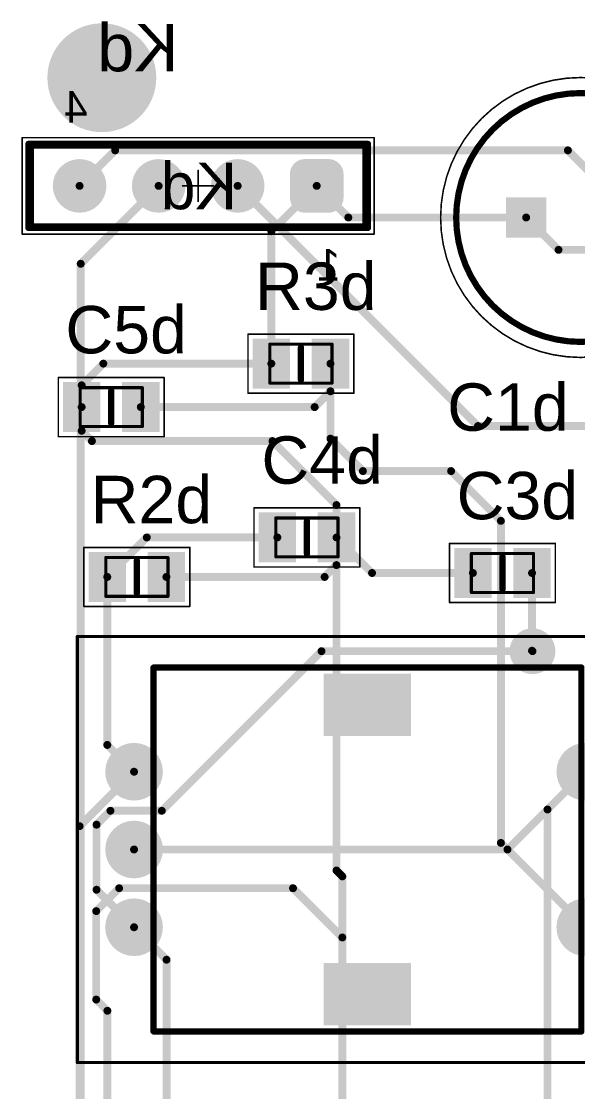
# Model space of a CAD drawing. Header units: millimetres. Extents: x 0.4 to 91.7, y 1.2 to 85.6.
# Drawn here: x 0.42 to 18.29, y 51.14 to 85.55 of the extents above; entities that cross this region are included whole.
import ezdxf

# ---------------------------------------------------------------- set-up
doc = ezdxf.new("R2010")
doc.units = ezdxf.units.MM
for name, color, linetype in [('BottomLayer', 5, 'Continuous'), ('BottomOverlay', 54, 'Continuous'), ('BottomPaste', 16, 'Continuous'), ('BottomSolder', 6, 'Continuous'), ('Mechanical12', 56, 'Continuous'), ('Mechanical13', 56, 'Continuous'), ('Mechanical14', 56, 'Continuous'), ('Mechanical15', 56, 'Continuous'), ('Mechanical16', 56, 'Continuous'), ('MultiLayer', 9, 'Continuous'), ('PadHoleLayer', 156, 'Continuous'), ('TopLayer', 1, 'Continuous'), ('TopOverlay', 2, 'Continuous'), ('TopPaste', 8, 'Continuous'), ('TopSolder', 216, 'Continuous'), ('ViaHoleLayer', 16, 'Continuous')]:
    doc.layers.add(name, color=color, linetype=linetype)
doc.styles.add('Arial', font='arial.ttf', dxfattribs={"height": 0.2})

# ---------------------------------------------------------------- blocks, each defined once
blk = doc.blocks.new('482016514001_B_6')
at = {"layer": 'BottomLayer'}
for points in [[(-1.3, 5.55), (1.3, 5.55), (1.3, 3.75), (-1.3, 3.75)], [(-1.3, -3.75), (1.3, -3.75), (1.3, -5.55), (-1.3, -5.55)]]:
    blk.add_hatch(color=5, dxfattribs=at).paths.add_polyline_path(points)
h = blk.add_hatch(color=5, dxfattribs=at)
edge = h.paths.add_edge_path()
edge.add_arc((-7, 2.5), 0.825, 0, 360)
h = blk.add_hatch(color=5, dxfattribs=at)
edge = h.paths.add_edge_path()
edge.add_arc((7.5, 2.5), 0.825, 0, 360)
h = blk.add_hatch(color=5, dxfattribs=at)
edge = h.paths.add_edge_path()
edge.add_arc((7.5, 0), 0.825, 0, 360)
h = blk.add_hatch(color=5, dxfattribs=at)
edge = h.paths.add_edge_path()
edge.add_arc((-7, -2.5), 0.825, 0, 360)
h = blk.add_hatch(color=5, dxfattribs=at)
edge = h.paths.add_edge_path()
edge.add_arc((7.5, -2.5), 0.825, 0, 360)
at = {"layer": 'BottomPaste'}
for points in [[(-1.3, 5.55), (1.3, 5.55), (1.3, 3.75), (-1.3, 3.75)], [(-1.3, -3.75), (1.3, -3.75), (1.3, -5.55), (-1.3, -5.55)]]:
    blk.add_hatch(color=16, dxfattribs=at).paths.add_polyline_path(points)
at = {"layer": 'BottomSolder'}
for points in [[(-1.402, 5.652), (1.402, 5.652), (1.402, 3.648), (-1.402, 3.648)], [(-1.402, -3.648), (1.402, -3.648), (1.402, -5.652), (-1.402, -5.652)]]:
    blk.add_hatch(color=6, dxfattribs=at).paths.add_polyline_path(points)
h = blk.add_hatch(color=6, dxfattribs=at)
edge = h.paths.add_edge_path()
edge.add_arc((-7, 2.5), 0.927, 0, 360)
h = blk.add_hatch(color=6, dxfattribs=at)
edge = h.paths.add_edge_path()
edge.add_arc((7.5, 2.5), 0.927, 0, 360)
h = blk.add_hatch(color=6, dxfattribs=at)
edge = h.paths.add_edge_path()
edge.add_arc((7.5, 0), 0.927, 0, 360)
h = blk.add_hatch(color=6, dxfattribs=at)
edge = h.paths.add_edge_path()
edge.add_arc((-7, -2.5), 0.927, 0, 360)
h = blk.add_hatch(color=6, dxfattribs=at)
edge = h.paths.add_edge_path()
edge.add_arc((7.5, -2.5), 0.927, 0, 360)
at = {"layer": 'MultiLayer'}
h = blk.add_hatch(color=9, dxfattribs=at)
edge = h.paths.add_edge_path()
edge.add_arc((-7, 2.5), 0.825, 0, 360)
h = blk.add_hatch(color=9, dxfattribs=at)
edge = h.paths.add_edge_path()
edge.add_arc((7.5, 2.5), 0.825, 0, 360)
h = blk.add_hatch(color=9, dxfattribs=at)
edge = h.paths.add_edge_path()
edge.add_arc((7.5, 0), 0.825, 0, 360)
h = blk.add_hatch(color=9, dxfattribs=at)
edge = h.paths.add_edge_path()
edge.add_arc((-7, -2.5), 0.825, 0, 360)
h = blk.add_hatch(color=9, dxfattribs=at)
edge = h.paths.add_edge_path()
edge.add_arc((7.5, -2.5), 0.825, 0, 360)
at = {"layer": 'PadHoleLayer'}
h = blk.add_hatch(color=156, dxfattribs=at)
edge = h.paths.add_edge_path()
edge.add_arc((-7, 2.5), 0.55, 0, 360)
h = blk.add_hatch(color=156, dxfattribs=at)
edge = h.paths.add_edge_path()
edge.add_arc((7.5, 2.5), 0.55, 0, 360)
h = blk.add_hatch(color=156, dxfattribs=at)
edge = h.paths.add_edge_path()
edge.add_arc((7.5, 0), 0.55, 0, 360)
h = blk.add_hatch(color=156, dxfattribs=at)
edge = h.paths.add_edge_path()
edge.add_arc((-7, -2.5), 0.55, 0, 360)
h = blk.add_hatch(color=156, dxfattribs=at)
edge = h.paths.add_edge_path()
edge.add_arc((7.5, -2.5), 0.55, 0, 360)
at = {"layer": 'TopLayer'}
h = blk.add_hatch(color=1, dxfattribs=at)
edge = h.paths.add_edge_path()
edge.add_arc((-7, 2.5), 0.825, 0, 360)
h = blk.add_hatch(color=1, dxfattribs=at)
edge = h.paths.add_edge_path()
edge.add_arc((7.5, 2.5), 0.825, 0, 360)
h = blk.add_hatch(color=1, dxfattribs=at)
edge = h.paths.add_edge_path()
edge.add_arc((7.5, 0), 0.825, 0, 360)
h = blk.add_hatch(color=1, dxfattribs=at)
edge = h.paths.add_edge_path()
edge.add_arc((-7, -2.5), 0.825, 0, 360)
h = blk.add_hatch(color=1, dxfattribs=at)
edge = h.paths.add_edge_path()
edge.add_arc((7.5, -2.5), 0.825, 0, 360)
at = {"layer": 'TopSolder'}
h = blk.add_hatch(color=216, dxfattribs=at)
edge = h.paths.add_edge_path()
edge.add_arc((-7, 2.5), 0.927, 0, 360)
h = blk.add_hatch(color=216, dxfattribs=at)
edge = h.paths.add_edge_path()
edge.add_arc((7.5, 2.5), 0.927, 0, 360)
h = blk.add_hatch(color=216, dxfattribs=at)
edge = h.paths.add_edge_path()
edge.add_arc((7.5, 0), 0.927, 0, 360)
h = blk.add_hatch(color=216, dxfattribs=at)
edge = h.paths.add_edge_path()
edge.add_arc((-7, -2.5), 0.927, 0, 360)
h = blk.add_hatch(color=216, dxfattribs=at)
edge = h.paths.add_edge_path()
edge.add_arc((7.5, -2.5), 0.927, 0, 360)
at = {"layer": 'BottomOverlay', "const_width": 0.1}
for points in [[(-6.875, 5.85), (-6.875, 4)], [(-6.875, 5.85), (-6.875, 4)], [(6.875, 5.85), (-6.875, 5.85)], [(6.875, 5.85), (-6.875, 5.85)], [(6.875, 5.85), (6.875, 3.75)], [(6.875, 5.85), (6.875, 3.75)], [(-6.875, 1), (-6.875, -1)], [(-6.875, 1), (-6.875, -1)], [(6.875, -3.75), (6.875, -5.85)], [(6.875, -3.75), (6.875, -5.85)], [(-6.875, -4), (-6.875, -5.85)], [(-6.875, -4), (-6.875, -5.85)], [(6.875, -5.85), (-6.875, -5.85)], [(6.875, -5.85), (-6.875, -5.85)]]:
    blk.add_lwpolyline(points, dxfattribs=at)
at = {"layer": 'BottomOverlay'}
for points, const_width in [([(-6.9, 5.85, 1), (-6.85, 5.85, 1)], 0.05), ([(-6.9, 5.85, 1), (-6.85, 5.85, 1)], 0.05), ([(-6.9, 5.85, 1), (-6.85, 5.85, 1)], 0.05), ([(-6.9, 5.85, 1), (-6.85, 5.85, 1)], 0.05), ([(6.85, 5.85, 1), (6.9, 5.85, 1)], 0.05), ([(6.85, 5.85, 1), (6.9, 5.85, 1)], 0.05), ([(6.85, 5.85, 1), (6.9, 5.85, 1)], 0.05), ([(6.85, 5.85, 1), (6.9, 5.85, 1)], 0.05), ([(-6.9, 4, 1), (-6.85, 4, 1)], 0.05), ([(-6.9, 4, 1), (-6.85, 4, 1)], 0.05), ([(6.85, 3.75, 1), (6.9, 3.75, 1)], 0.05), ([(6.85, 3.75, 1), (6.9, 3.75, 1)], 0.05), ([(-8.65, 2.4, 1), (-8.55, 2.4, 1)], 0.1), ([(-8.65, 2.4, 1), (-8.55, 2.4, 1)], 0.1), ([(-8.65, 2.4, 1), (-8.55, 2.4, 1)], 0.1), ([(-8.55, 2.4, 1), (-8.45, 2.4, 1)], 0.1), ([(-8.55, 2.4, 1), (-8.45, 2.4, 1)], 0.1), ([(-8.55, 2.4, 1), (-8.45, 2.4, 1)], 0.1), ([(-6.9, 1, 1), (-6.85, 1, 1)], 0.05), ([(-6.9, 1, 1), (-6.85, 1, 1)], 0.05), ([(-6.9, -1, 1), (-6.85, -1, 1)], 0.05), ([(-6.9, -1, 1), (-6.85, -1, 1)], 0.05), ([(6.85, -3.75, 1), (6.9, -3.75, 1)], 0.05), ([(6.85, -3.75, 1), (6.9, -3.75, 1)], 0.05), ([(-6.9, -4, 1), (-6.85, -4, 1)], 0.05), ([(-6.9, -4, 1), (-6.85, -4, 1)], 0.05), ([(-6.9, -5.85, 1), (-6.85, -5.85, 1)], 0.05), ([(-6.9, -5.85, 1), (-6.85, -5.85, 1)], 0.05), ([(-6.9, -5.85, 1), (-6.85, -5.85, 1)], 0.05), ([(-6.9, -5.85, 1), (-6.85, -5.85, 1)], 0.05), ([(6.85, -5.85, 1), (6.9, -5.85, 1)], 0.05), ([(6.85, -5.85, 1), (6.9, -5.85, 1)], 0.05), ([(6.85, -5.85, 1), (6.9, -5.85, 1)], 0.05), ([(6.85, -5.85, 1), (6.9, -5.85, 1)], 0.05)]:
    blk.add_lwpolyline(points, format="xyb", close=True, dxfattribs=dict(at, const_width=const_width))
at = {"layer": 'BottomOverlay', "const_width": 0.2}
for points in [[(-8.6, 2.4, -1), (-8.5, 2.4)], [(-8.6, 2.4, -1), (-8.5, 2.4)], [(-8.5, 2.4, -1), (-8.6, 2.4)]]:
    blk.add_lwpolyline(points, format="xyb", dxfattribs=at)
at = {"layer": 'Mechanical13', "const_width": 0.2}
for points in [[(-6.875, 5.85), (-6.875, -5.85)], [(6.875, 5.85), (-6.875, 5.85)], [(6.875, 5.85), (6.875, -5.85)], [(6.875, -5.85), (-6.875, -5.85)]]:
    blk.add_lwpolyline(points, dxfattribs=at)
at = {"layer": 'Mechanical13', "const_width": 0.1}
for points in [[(-6.925, 5.85, 1), (-6.825, 5.85, 1)], [(-6.925, 5.85, 1), (-6.825, 5.85, 1)], [(6.825, 5.85, 1), (6.925, 5.85, 1)], [(6.825, 5.85, 1), (6.925, 5.85, 1)], [(-6.925, -5.85, 1), (-6.825, -5.85, 1)], [(-6.925, -5.85, 1), (-6.825, -5.85, 1)], [(6.825, -5.85, 1), (6.925, -5.85, 1)], [(6.825, -5.85, 1), (6.925, -5.85, 1)]]:
    blk.add_lwpolyline(points, format="xyb", close=True, dxfattribs=at)
at = {"layer": 'Mechanical15', "const_width": 0.1}
for points in [[(-9.6, 6.85), (-9.6, -6.85)], [(9.325, 6.85), (-9.6, 6.85)], [(9.325, 6.85), (9.325, -6.85)], [(9.325, -6.85), (-9.6, -6.85)]]:
    blk.add_lwpolyline(points, dxfattribs=at)
at = {"layer": 'Mechanical15', "const_width": 0.05}
for points in [[(-9.625, 6.85, 1), (-9.575, 6.85, 1)], [(-9.625, 6.85, 1), (-9.575, 6.85, 1)], [(9.3, 6.85, 1), (9.35, 6.85, 1)], [(9.3, 6.85, 1), (9.35, 6.85, 1)], [(-9.625, -6.85, 1), (-9.575, -6.85, 1)], [(-9.625, -6.85, 1), (-9.575, -6.85, 1)], [(9.3, -6.85, 1), (9.35, -6.85, 1)], [(9.3, -6.85, 1), (9.35, -6.85, 1)]]:
    blk.add_lwpolyline(points, format="xyb", close=True, dxfattribs=at)
blk = doc.blocks.new('0805_28')
at = {"layer": 'TopLayer'}
for points in [[(-1.45, -0.7), (-1.45, 0.7), (-0.45, 0.7), (-0.45, -0.7)], [(0.45, -0.7), (0.45, 0.7), (1.45, 0.7), (1.45, -0.7)]]:
    blk.add_hatch(color=1, dxfattribs=at).paths.add_polyline_path(points)
at = {"layer": 'TopPaste'}
for points in [[(-1.45, -0.7), (-1.45, 0.7), (-0.45, 0.7), (-0.45, -0.7)], [(0.45, -0.7), (0.45, 0.7), (1.45, 0.7), (1.45, -0.7)]]:
    blk.add_hatch(color=8, dxfattribs=at).paths.add_polyline_path(points)
at = {"layer": 'TopSolder'}
for points in [[(-1.552, -0.802), (-1.552, 0.802), (-0.348, 0.802), (-0.348, -0.802)], [(0.348, -0.802), (0.348, 0.802), (1.552, 0.802), (1.552, -0.802)]]:
    blk.add_hatch(color=216, dxfattribs=at).paths.add_polyline_path(points)
at = {"layer": 'Mechanical13', "const_width": 0.1}
for points in [[(1, 0.625), (-1, 0.625)], [(-1, 0.625), (-1, -0.625)], [(1, 0.625), (1, -0.625)], [(1, -0.625), (-1, -0.625)]]:
    blk.add_lwpolyline(points, dxfattribs=at)
at = {"layer": 'Mechanical13', "const_width": 0.05}
for points in [[(-1.025, 0.625, 1), (-0.975, 0.625, 1)], [(-1.025, 0.625, 1), (-0.975, 0.625, 1)], [(0.975, 0.625, 1), (1.025, 0.625, 1)], [(0.975, 0.625, 1), (1.025, 0.625, 1)], [(-1.025, -0.625, 1), (-0.975, -0.625, 1)], [(-1.025, -0.625, 1), (-0.975, -0.625, 1)], [(0.975, -0.625, 1), (1.025, -0.625, 1)], [(0.975, -0.625, 1), (1.025, -0.625, 1)]]:
    blk.add_lwpolyline(points, format="xyb", close=True, dxfattribs=at)
at = {"layer": 'Mechanical15', "const_width": 0.05}
for points in [[(1.7, 0.95), (-1.7, 0.95)], [(-1.7, 0.95), (-1.7, -0.95)], [(1.7, 0.95), (1.7, -0.95)], [(1.7, -0.95), (-1.7, -0.95)]]:
    blk.add_lwpolyline(points, dxfattribs=at)
at = {"layer": 'Mechanical15', "const_width": 0.025}
for points in [[(-1.712, 0.95, 1), (-1.687, 0.95, 1)], [(-1.712, 0.95, 1), (-1.687, 0.95, 1)], [(1.688, 0.95, 1), (1.713, 0.95, 1)], [(1.688, 0.95, 1), (1.713, 0.95, 1)], [(-1.712, -0.95, 1), (-1.687, -0.95, 1)], [(-1.712, -0.95, 1), (-1.687, -0.95, 1)], [(1.688, -0.95, 1), (1.713, -0.95, 1)], [(1.688, -0.95, 1), (1.713, -0.95, 1)]]:
    blk.add_lwpolyline(points, format="xyb", close=True, dxfattribs=at)
at = {"layer": 'TopOverlay', "const_width": 0.2}
blk.add_lwpolyline([(0, 0.525), (0, -0.525)], dxfattribs=at)
at = {"layer": 'TopOverlay', "const_width": 0.1}
for points in [[(-0.05, 0.525, 1), (0.05, 0.525, 1)], [(-0.05, -0.525, 1), (0.05, -0.525, 1)]]:
    blk.add_lwpolyline(points, format="xyb", close=True, dxfattribs=at)
blk = doc.blocks.new('0805_30')
at = {"layer": 'TopLayer'}
for points in [[(-1.45, -0.7), (-1.45, 0.7), (-0.45, 0.7), (-0.45, -0.7)], [(0.45, -0.7), (0.45, 0.7), (1.45, 0.7), (1.45, -0.7)]]:
    blk.add_hatch(color=1, dxfattribs=at).paths.add_polyline_path(points)
at = {"layer": 'TopPaste'}
for points in [[(-1.45, -0.7), (-1.45, 0.7), (-0.45, 0.7), (-0.45, -0.7)], [(0.45, -0.7), (0.45, 0.7), (1.45, 0.7), (1.45, -0.7)]]:
    blk.add_hatch(color=8, dxfattribs=at).paths.add_polyline_path(points)
at = {"layer": 'TopSolder'}
for points in [[(-1.552, -0.802), (-1.552, 0.802), (-0.348, 0.802), (-0.348, -0.802)], [(0.348, -0.802), (0.348, 0.802), (1.552, 0.802), (1.552, -0.802)]]:
    blk.add_hatch(color=216, dxfattribs=at).paths.add_polyline_path(points)
at = {"layer": 'Mechanical13', "const_width": 0.1}
for points in [[(-1, 0.625), (1, 0.625)], [(-1, -0.625), (-1, 0.625)], [(1, -0.625), (1, 0.625)], [(-1, -0.625), (1, -0.625)]]:
    blk.add_lwpolyline(points, dxfattribs=at)
at = {"layer": 'Mechanical13', "const_width": 0.05}
for points in [[(-1.025, 0.625, 1), (-0.975, 0.625, 1)], [(-1.025, 0.625, 1), (-0.975, 0.625, 1)], [(0.975, 0.625, 1), (1.025, 0.625, 1)], [(0.975, 0.625, 1), (1.025, 0.625, 1)], [(-1.025, -0.625, 1), (-0.975, -0.625, 1)], [(-1.025, -0.625, 1), (-0.975, -0.625, 1)], [(0.975, -0.625, 1), (1.025, -0.625, 1)], [(0.975, -0.625, 1), (1.025, -0.625, 1)]]:
    blk.add_lwpolyline(points, format="xyb", close=True, dxfattribs=at)
at = {"layer": 'Mechanical15', "const_width": 0.05}
for points in [[(-1.7, 0.95), (1.7, 0.95)], [(-1.7, -0.95), (-1.7, 0.95)], [(1.7, -0.95), (1.7, 0.95)], [(-1.7, -0.95), (1.7, -0.95)]]:
    blk.add_lwpolyline(points, dxfattribs=at)
at = {"layer": 'Mechanical15', "const_width": 0.025}
for points in [[(-1.713, 0.95, 1), (-1.688, 0.95, 1)], [(-1.713, 0.95, 1), (-1.688, 0.95, 1)], [(1.688, 0.95, 1), (1.713, 0.95, 1)], [(1.688, 0.95, 1), (1.713, 0.95, 1)], [(-1.713, -0.95, 1), (-1.688, -0.95, 1)], [(-1.713, -0.95, 1), (-1.688, -0.95, 1)], [(1.688, -0.95, 1), (1.713, -0.95, 1)], [(1.688, -0.95, 1), (1.713, -0.95, 1)]]:
    blk.add_lwpolyline(points, format="xyb", close=True, dxfattribs=at)
at = {"layer": 'TopOverlay', "const_width": 0.2}
blk.add_lwpolyline([(0, -0.525), (0, 0.525)], dxfattribs=at)
at = {"layer": 'TopOverlay', "const_width": 0.1}
for points in [[(-0.05, 0.525, 1), (0.05, 0.525, 1)], [(-0.05, -0.525, 1), (0.05, -0.525, 1)]]:
    blk.add_lwpolyline(points, format="xyb", close=True, dxfattribs=at)
blk = doc.blocks.new('61300411821_B_35')
at = {"layer": 'BottomLayer'}
h = blk.add_hatch(color=5, dxfattribs=at)
edge = h.paths.add_edge_path()
edge.add_arc((-4.19, 0.38), 0.38, 90, 180)
edge.add_line((-4.57, 0.38), (-4.57, -0.38))
edge.add_arc((-4.19, -0.38), 0.38, 180, 270)
edge.add_line((-4.19, -0.76), (-3.43, -0.76))
edge.add_arc((-3.43, -0.38), 0.38, 270, 360)
edge.add_line((-3.05, -0.38), (-3.05, 0.38))
edge.add_arc((-3.43, 0.38), 0.38, 0, 90)
edge.add_line((-3.43, 0.76), (-4.19, 0.76))
h = blk.add_hatch(color=5, dxfattribs=at)
edge = h.paths.add_edge_path()
edge.add_arc((-1.27, 0), 0.76, 0, 360)
h = blk.add_hatch(color=5, dxfattribs=at)
edge = h.paths.add_edge_path()
edge.add_arc((1.27, 0), 0.76, 0, 360)
h = blk.add_hatch(color=5, dxfattribs=at)
edge = h.paths.add_edge_path()
edge.add_arc((3.81, 0), 0.76, 0, 360)
at = {"layer": 'BottomSolder'}
h = blk.add_hatch(color=6, dxfattribs=at)
edge = h.paths.add_edge_path()
edge.add_arc((-4.19, 0.38), 0.482, 90, 180)
edge.add_line((-4.672, 0.38), (-4.672, -0.38))
edge.add_arc((-4.19, -0.38), 0.482, 180, 270)
edge.add_line((-4.19, -0.862), (-3.43, -0.862))
edge.add_arc((-3.43, -0.38), 0.482, 270, 360)
edge.add_line((-2.948, -0.38), (-2.948, 0.38))
edge.add_arc((-3.43, 0.38), 0.482, 0, 90)
edge.add_line((-3.43, 0.862), (-4.19, 0.862))
h = blk.add_hatch(color=6, dxfattribs=at)
edge = h.paths.add_edge_path()
edge.add_arc((-1.27, 0), 0.862, 0, 360)
h = blk.add_hatch(color=6, dxfattribs=at)
edge = h.paths.add_edge_path()
edge.add_arc((1.27, 0), 0.862, 0, 360)
h = blk.add_hatch(color=6, dxfattribs=at)
edge = h.paths.add_edge_path()
edge.add_arc((3.81, 0), 0.862, 0, 360)
at = {"layer": 'MultiLayer'}
h = blk.add_hatch(color=9, dxfattribs=at)
edge = h.paths.add_edge_path()
edge.add_arc((-4.19, 0.38), 0.38, 90, 180)
edge.add_line((-4.57, 0.38), (-4.57, -0.38))
edge.add_arc((-4.19, -0.38), 0.38, 180, 270)
edge.add_line((-4.19, -0.76), (-3.43, -0.76))
edge.add_arc((-3.43, -0.38), 0.38, 270, 360)
edge.add_line((-3.05, -0.38), (-3.05, 0.38))
edge.add_arc((-3.43, 0.38), 0.38, 0, 90)
edge.add_line((-3.43, 0.76), (-4.19, 0.76))
h = blk.add_hatch(color=9, dxfattribs=at)
edge = h.paths.add_edge_path()
edge.add_arc((-1.27, 0), 0.76, 0, 360)
h = blk.add_hatch(color=9, dxfattribs=at)
edge = h.paths.add_edge_path()
edge.add_arc((1.27, 0), 0.76, 0, 360)
h = blk.add_hatch(color=9, dxfattribs=at)
edge = h.paths.add_edge_path()
edge.add_arc((3.81, 0), 0.76, 0, 360)
at = {"layer": 'PadHoleLayer'}
h = blk.add_hatch(color=156, dxfattribs=at)
edge = h.paths.add_edge_path()
edge.add_arc((-3.81, 0), 0.51, 0, 360)
h = blk.add_hatch(color=156, dxfattribs=at)
edge = h.paths.add_edge_path()
edge.add_arc((-1.27, 0), 0.51, 0, 360)
h = blk.add_hatch(color=156, dxfattribs=at)
edge = h.paths.add_edge_path()
edge.add_arc((1.27, 0), 0.51, 0, 360)
h = blk.add_hatch(color=156, dxfattribs=at)
edge = h.paths.add_edge_path()
edge.add_arc((3.81, 0), 0.51, 0, 360)
at = {"layer": 'TopLayer'}
h = blk.add_hatch(color=1, dxfattribs=at)
edge = h.paths.add_edge_path()
edge.add_arc((-4.19, 0.38), 0.38, 90, 180)
edge.add_line((-4.57, 0.38), (-4.57, -0.38))
edge.add_arc((-4.19, -0.38), 0.38, 180, 270)
edge.add_line((-4.19, -0.76), (-3.43, -0.76))
edge.add_arc((-3.43, -0.38), 0.38, 270, 360)
edge.add_line((-3.05, -0.38), (-3.05, 0.38))
edge.add_arc((-3.43, 0.38), 0.38, 0, 90)
edge.add_line((-3.43, 0.76), (-4.19, 0.76))
h = blk.add_hatch(color=1, dxfattribs=at)
edge = h.paths.add_edge_path()
edge.add_arc((-1.27, 0), 0.76, 0, 360)
h = blk.add_hatch(color=1, dxfattribs=at)
edge = h.paths.add_edge_path()
edge.add_arc((1.27, 0), 0.76, 0, 360)
h = blk.add_hatch(color=1, dxfattribs=at)
edge = h.paths.add_edge_path()
edge.add_arc((3.81, 0), 0.76, 0, 360)
at = {"layer": 'TopSolder'}
h = blk.add_hatch(color=216, dxfattribs=at)
edge = h.paths.add_edge_path()
edge.add_arc((-4.19, 0.38), 0.482, 90, 180)
edge.add_line((-4.672, 0.38), (-4.672, -0.38))
edge.add_arc((-4.19, -0.38), 0.482, 180, 270)
edge.add_line((-4.19, -0.862), (-3.43, -0.862))
edge.add_arc((-3.43, -0.38), 0.482, 270, 360)
edge.add_line((-2.948, -0.38), (-2.948, 0.38))
edge.add_arc((-3.43, 0.38), 0.482, 0, 90)
edge.add_line((-3.43, 0.862), (-4.19, 0.862))
h = blk.add_hatch(color=216, dxfattribs=at)
edge = h.paths.add_edge_path()
edge.add_arc((-1.27, 0), 0.862, 0, 360)
h = blk.add_hatch(color=216, dxfattribs=at)
edge = h.paths.add_edge_path()
edge.add_arc((1.27, 0), 0.862, 0, 360)
h = blk.add_hatch(color=216, dxfattribs=at)
edge = h.paths.add_edge_path()
edge.add_arc((3.81, 0), 0.862, 0, 360)
at = {"layer": 'BottomOverlay', "const_width": 0.2}
for points in [[(-5.455, 1.35), (-5.455, -1.35)], [(5.455, 1.35), (-5.455, 1.35)], [(5.455, 1.35), (5.455, -1.35)], [(5.455, -1.35), (-5.455, -1.35)]]:
    blk.add_lwpolyline(points, dxfattribs=at)
at = {"layer": 'BottomOverlay', "const_width": 0.1}
for points in [[(-5.505, 1.35, 1), (-5.405, 1.35, 1)], [(-5.505, 1.35, 1), (-5.405, 1.35, 1)], [(5.405, 1.35, 1), (5.505, 1.35, 1)], [(5.405, 1.35, 1), (5.505, 1.35, 1)], [(-5.505, -1.35, 1), (-5.405, -1.35, 1)], [(-5.505, -1.35, 1), (-5.405, -1.35, 1)], [(5.405, -1.35, 1), (5.505, -1.35, 1)], [(5.405, -1.35, 1), (5.505, -1.35, 1)]]:
    blk.add_lwpolyline(points, format="xyb", close=True, dxfattribs=at)
at = {"layer": 'Mechanical12', "const_width": 0.1}
for points in [[(-5.33, 1.25), (-5.33, -1.25)], [(5.33, 1.25), (-5.33, 1.25)], [(5.33, 1.25), (5.33, -1.25)], [(5.33, -1.25), (-5.33, -1.25)]]:
    blk.add_lwpolyline(points, dxfattribs=at)
at = {"layer": 'Mechanical12', "const_width": 0.05}
for points in [[(-5.355, 1.25, 1), (-5.305, 1.25, 1)], [(-5.355, 1.25, 1), (-5.305, 1.25, 1)], [(5.305, 1.25, 1), (5.355, 1.25, 1)], [(5.305, 1.25, 1), (5.355, 1.25, 1)], [(-5.355, -1.25, 1), (-5.305, -1.25, 1)], [(-5.355, -1.25, 1), (-5.305, -1.25, 1)], [(5.305, -1.25, 1), (5.355, -1.25, 1)], [(5.305, -1.25, 1), (5.355, -1.25, 1)]]:
    blk.add_lwpolyline(points, format="xyb", close=True, dxfattribs=at)
at = {"layer": 'Mechanical14', "const_width": 0.1}
for points in [[(-5.33, 1.25), (-5.33, -1.25)], [(5.33, 1.25), (-5.33, 1.25)], [(5.33, 1.25), (5.33, -1.25)], [(5.33, -1.25), (-5.33, -1.25)]]:
    blk.add_lwpolyline(points, dxfattribs=at)
at = {"layer": 'Mechanical14', "const_width": 0.05}
for points in [[(-5.355, 1.25, 1), (-5.305, 1.25, 1)], [(-5.355, 1.25, 1), (-5.305, 1.25, 1)], [(5.305, 1.25, 1), (5.355, 1.25, 1)], [(5.305, 1.25, 1), (5.355, 1.25, 1)], [(-5.355, -1.25, 1), (-5.305, -1.25, 1)], [(-5.355, -1.25, 1), (-5.305, -1.25, 1)], [(5.305, -1.25, 1), (5.355, -1.25, 1)], [(5.305, -1.25, 1), (5.355, -1.25, 1)]]:
    blk.add_lwpolyline(points, format="xyb", close=True, dxfattribs=at)
at = {"layer": 'Mechanical16', "const_width": 0.05}
for points in [[(-5.655, 1.55), (-5.655, -1.55)], [(5.655, 1.55), (-5.655, 1.55)], [(5.655, 1.55), (5.655, -1.55)], [(0, 0.5), (0, -0.5)], [(0.5, 0), (-0.5, 0)], [(5.655, -1.55), (-5.655, -1.55)]]:
    blk.add_lwpolyline(points, dxfattribs=at)
at = {"layer": 'Mechanical16', "const_width": 0.025}
for points in [[(-5.667, 1.55, 1), (-5.643, 1.55, 1)], [(-5.667, 1.55, 1), (-5.643, 1.55, 1)], [(5.643, 1.55, 1), (5.668, 1.55, 1)], [(5.643, 1.55, 1), (5.668, 1.55, 1)], [(-0.012, 0.5, 1), (0.013, 0.5, 1)], [(-0.512, 0, 1), (-0.487, 0, 1)], [(0.488, 0, 1), (0.513, 0, 1)], [(-0.012, -0.5, 1), (0.013, -0.5, 1)], [(-5.667, -1.55, 1), (-5.643, -1.55, 1)], [(-5.667, -1.55, 1), (-5.643, -1.55, 1)], [(5.643, -1.55, 1), (5.668, -1.55, 1)], [(5.643, -1.55, 1), (5.668, -1.55, 1)]]:
    blk.add_lwpolyline(points, format="xyb", close=True, dxfattribs=at)
at = {"layer": 'BottomOverlay', "text_generation_flag": 2}
for s, p in [('1', (-4.572, 3.048)), ('4', (3.556, -2.032))]:
    blk.add_text(s, height=1.016, rotation=180, dxfattribs=at).set_placement(p)
at = {"layer": 'Mechanical12', "text_generation_flag": 2}
blk.add_text('Kd', height=1.5, rotation=180, dxfattribs=at).set_placement((-1.25, 0.75))
blk = doc.blocks.new('0805_63')
at = {"layer": 'TopLayer'}
for points in [[(-1.45, -0.7), (-1.45, 0.7), (-0.45, 0.7), (-0.45, -0.7)], [(0.45, -0.7), (0.45, 0.7), (1.45, 0.7), (1.45, -0.7)]]:
    blk.add_hatch(color=1, dxfattribs=at).paths.add_polyline_path(points)
at = {"layer": 'TopPaste'}
for points in [[(-1.45, -0.7), (-1.45, 0.7), (-0.45, 0.7), (-0.45, -0.7)], [(0.45, -0.7), (0.45, 0.7), (1.45, 0.7), (1.45, -0.7)]]:
    blk.add_hatch(color=8, dxfattribs=at).paths.add_polyline_path(points)
at = {"layer": 'TopSolder'}
for points in [[(-1.552, -0.802), (-1.552, 0.802), (-0.348, 0.802), (-0.348, -0.802)], [(0.348, -0.802), (0.348, 0.802), (1.552, 0.802), (1.552, -0.802)]]:
    blk.add_hatch(color=216, dxfattribs=at).paths.add_polyline_path(points)
at = {"layer": 'Mechanical13', "const_width": 0.1}
for points in [[(1, 0.625), (-1, 0.625)], [(-1, 0.625), (-1, -0.625)], [(1, 0.625), (1, -0.625)], [(1, -0.625), (-1, -0.625)]]:
    blk.add_lwpolyline(points, dxfattribs=at)
at = {"layer": 'Mechanical13', "const_width": 0.05}
for points in [[(-1.025, 0.625, 1), (-0.975, 0.625, 1)], [(-1.025, 0.625, 1), (-0.975, 0.625, 1)], [(0.975, 0.625, 1), (1.025, 0.625, 1)], [(0.975, 0.625, 1), (1.025, 0.625, 1)], [(-1.025, -0.625, 1), (-0.975, -0.625, 1)], [(-1.025, -0.625, 1), (-0.975, -0.625, 1)], [(0.975, -0.625, 1), (1.025, -0.625, 1)], [(0.975, -0.625, 1), (1.025, -0.625, 1)]]:
    blk.add_lwpolyline(points, format="xyb", close=True, dxfattribs=at)
at = {"layer": 'Mechanical15', "const_width": 0.05}
for points in [[(1.7, 0.95), (-1.7, 0.95)], [(-1.7, 0.95), (-1.7, -0.95)], [(1.7, 0.95), (1.7, -0.95)], [(1.7, -0.95), (-1.7, -0.95)]]:
    blk.add_lwpolyline(points, dxfattribs=at)
at = {"layer": 'Mechanical15', "const_width": 0.025}
for points in [[(-1.713, 0.95, 1), (-1.688, 0.95, 1)], [(-1.713, 0.95, 1), (-1.688, 0.95, 1)], [(1.688, 0.95, 1), (1.713, 0.95, 1)], [(1.688, 0.95, 1), (1.713, 0.95, 1)], [(-1.713, -0.95, 1), (-1.688, -0.95, 1)], [(-1.713, -0.95, 1), (-1.688, -0.95, 1)], [(1.688, -0.95, 1), (1.713, -0.95, 1)], [(1.688, -0.95, 1), (1.713, -0.95, 1)]]:
    blk.add_lwpolyline(points, format="xyb", close=True, dxfattribs=at)
at = {"layer": 'TopOverlay', "const_width": 0.2}
blk.add_lwpolyline([(0, 0.525), (0, -0.525)], dxfattribs=at)
at = {"layer": 'TopOverlay', "const_width": 0.1}
for points in [[(-0.05, 0.525, 1), (0.05, 0.525, 1)], [(-0.05, -0.525, 1), (0.05, -0.525, 1)]]:
    blk.add_lwpolyline(points, format="xyb", close=True, dxfattribs=at)
blk = doc.blocks.new('0805_65')
at = {"layer": 'TopLayer'}
for points in [[(-1.45, -0.7), (-1.45, 0.7), (-0.45, 0.7), (-0.45, -0.7)], [(0.45, -0.7), (0.45, 0.7), (1.45, 0.7), (1.45, -0.7)]]:
    blk.add_hatch(color=1, dxfattribs=at).paths.add_polyline_path(points)
at = {"layer": 'TopPaste'}
for points in [[(-1.45, -0.7), (-1.45, 0.7), (-0.45, 0.7), (-0.45, -0.7)], [(0.45, -0.7), (0.45, 0.7), (1.45, 0.7), (1.45, -0.7)]]:
    blk.add_hatch(color=8, dxfattribs=at).paths.add_polyline_path(points)
at = {"layer": 'TopSolder'}
for points in [[(-1.552, -0.802), (-1.552, 0.802), (-0.348, 0.802), (-0.348, -0.802)], [(0.348, -0.802), (0.348, 0.802), (1.552, 0.802), (1.552, -0.802)]]:
    blk.add_hatch(color=216, dxfattribs=at).paths.add_polyline_path(points)
at = {"layer": 'Mechanical13', "const_width": 0.1}
for points in [[(-1, 0.625), (1, 0.625)], [(-1, -0.625), (-1, 0.625)], [(1, -0.625), (1, 0.625)], [(-1, -0.625), (1, -0.625)]]:
    blk.add_lwpolyline(points, dxfattribs=at)
at = {"layer": 'Mechanical13', "const_width": 0.05}
for points in [[(-1.025, 0.625, 1), (-0.975, 0.625, 1)], [(-1.025, 0.625, 1), (-0.975, 0.625, 1)], [(0.975, 0.625, 1), (1.025, 0.625, 1)], [(0.975, 0.625, 1), (1.025, 0.625, 1)], [(-1.025, -0.625, 1), (-0.975, -0.625, 1)], [(-1.025, -0.625, 1), (-0.975, -0.625, 1)], [(0.975, -0.625, 1), (1.025, -0.625, 1)], [(0.975, -0.625, 1), (1.025, -0.625, 1)]]:
    blk.add_lwpolyline(points, format="xyb", close=True, dxfattribs=at)
at = {"layer": 'Mechanical15', "const_width": 0.05}
for points in [[(-1.7, 0.95), (1.7, 0.95)], [(-1.7, -0.95), (-1.7, 0.95)], [(1.7, -0.95), (1.7, 0.95)], [(-1.7, -0.95), (1.7, -0.95)]]:
    blk.add_lwpolyline(points, dxfattribs=at)
at = {"layer": 'Mechanical15', "const_width": 0.025}
for points in [[(-1.712, 0.95, 1), (-1.687, 0.95, 1)], [(-1.712, 0.95, 1), (-1.687, 0.95, 1)], [(1.688, 0.95, 1), (1.713, 0.95, 1)], [(1.688, 0.95, 1), (1.713, 0.95, 1)], [(-1.712, -0.95, 1), (-1.687, -0.95, 1)], [(-1.712, -0.95, 1), (-1.687, -0.95, 1)], [(1.688, -0.95, 1), (1.713, -0.95, 1)], [(1.688, -0.95, 1), (1.713, -0.95, 1)]]:
    blk.add_lwpolyline(points, format="xyb", close=True, dxfattribs=at)
at = {"layer": 'TopOverlay', "const_width": 0.2}
blk.add_lwpolyline([(0, -0.525), (0, 0.525)], dxfattribs=at)
at = {"layer": 'TopOverlay', "const_width": 0.1}
for points in [[(-0.05, 0.525, 1), (0.05, 0.525, 1)], [(-0.05, -0.525, 1), (0.05, -0.525, 1)]]:
    blk.add_lwpolyline(points, format="xyb", close=True, dxfattribs=at)
blk = doc.blocks.new('0805_67')
at = {"layer": 'TopLayer'}
for points in [[(-1.45, -0.7), (-1.45, 0.7), (-0.45, 0.7), (-0.45, -0.7)], [(0.45, -0.7), (0.45, 0.7), (1.45, 0.7), (1.45, -0.7)]]:
    blk.add_hatch(color=1, dxfattribs=at).paths.add_polyline_path(points)
at = {"layer": 'TopPaste'}
for points in [[(-1.45, -0.7), (-1.45, 0.7), (-0.45, 0.7), (-0.45, -0.7)], [(0.45, -0.7), (0.45, 0.7), (1.45, 0.7), (1.45, -0.7)]]:
    blk.add_hatch(color=8, dxfattribs=at).paths.add_polyline_path(points)
at = {"layer": 'TopSolder'}
for points in [[(-1.552, -0.802), (-1.552, 0.802), (-0.348, 0.802), (-0.348, -0.802)], [(0.348, -0.802), (0.348, 0.802), (1.552, 0.802), (1.552, -0.802)]]:
    blk.add_hatch(color=216, dxfattribs=at).paths.add_polyline_path(points)
at = {"layer": 'Mechanical13', "const_width": 0.1}
for points in [[(1, 0.625), (-1, 0.625)], [(-1, 0.625), (-1, -0.625)], [(1, 0.625), (1, -0.625)], [(1, -0.625), (-1, -0.625)]]:
    blk.add_lwpolyline(points, dxfattribs=at)
at = {"layer": 'Mechanical13', "const_width": 0.05}
for points in [[(-1.025, 0.625, 1), (-0.975, 0.625, 1)], [(-1.025, 0.625, 1), (-0.975, 0.625, 1)], [(0.975, 0.625, 1), (1.025, 0.625, 1)], [(0.975, 0.625, 1), (1.025, 0.625, 1)], [(-1.025, -0.625, 1), (-0.975, -0.625, 1)], [(-1.025, -0.625, 1), (-0.975, -0.625, 1)], [(0.975, -0.625, 1), (1.025, -0.625, 1)], [(0.975, -0.625, 1), (1.025, -0.625, 1)]]:
    blk.add_lwpolyline(points, format="xyb", close=True, dxfattribs=at)
at = {"layer": 'Mechanical15', "const_width": 0.05}
for points in [[(1.7, 0.95), (-1.7, 0.95)], [(-1.7, 0.95), (-1.7, -0.95)], [(1.7, 0.95), (1.7, -0.95)], [(1.7, -0.95), (-1.7, -0.95)]]:
    blk.add_lwpolyline(points, dxfattribs=at)
at = {"layer": 'Mechanical15', "const_width": 0.025}
for points in [[(-1.712, 0.95, 1), (-1.687, 0.95, 1)], [(-1.712, 0.95, 1), (-1.687, 0.95, 1)], [(1.688, 0.95, 1), (1.713, 0.95, 1)], [(1.688, 0.95, 1), (1.713, 0.95, 1)], [(-1.712, -0.95, 1), (-1.687, -0.95, 1)], [(-1.712, -0.95, 1), (-1.687, -0.95, 1)], [(1.688, -0.95, 1), (1.713, -0.95, 1)], [(1.688, -0.95, 1), (1.713, -0.95, 1)]]:
    blk.add_lwpolyline(points, format="xyb", close=True, dxfattribs=at)
at = {"layer": 'TopOverlay', "const_width": 0.2}
blk.add_lwpolyline([(0, 0.525), (0, -0.525)], dxfattribs=at)
at = {"layer": 'TopOverlay', "const_width": 0.1}
for points in [[(-0.05, 0.525, 1), (0.05, 0.525, 1)], [(-0.05, -0.525, 1), (0.05, -0.525, 1)]]:
    blk.add_lwpolyline(points, format="xyb", close=True, dxfattribs=at)
blk = doc.blocks.new('CAPPRD350W52D800H1300_71')
at = {"layer": 'BottomLayer'}
blk.add_hatch(color=5, dxfattribs=at).paths.add_polyline_path([(-0.55, 0.55), (0.55, 0.55), (0.55, -0.55), (-0.55, -0.55)])
h = blk.add_hatch(color=5, dxfattribs=at)
edge = h.paths.add_edge_path()
edge.add_arc((3.5, 0), 0.55, 0, 360)
at = {"layer": 'BottomSolder'}
blk.add_hatch(color=6, dxfattribs=at).paths.add_polyline_path([(-0.652, 0.652), (0.652, 0.652), (0.652, -0.652), (-0.652, -0.652)])
h = blk.add_hatch(color=6, dxfattribs=at)
edge = h.paths.add_edge_path()
edge.add_arc((3.5, 0), 0.652, 0, 360)
at = {"layer": 'MultiLayer'}
blk.add_hatch(color=9, dxfattribs=at).paths.add_polyline_path([(-0.55, 0.55), (0.55, 0.55), (0.55, -0.55), (-0.55, -0.55)])
h = blk.add_hatch(color=9, dxfattribs=at)
edge = h.paths.add_edge_path()
edge.add_arc((3.5, 0), 0.55, 0, 360)
at = {"layer": 'PadHoleLayer'}
h = blk.add_hatch(color=156, dxfattribs=at)
edge = h.paths.add_edge_path()
edge.add_arc((0, 0), 0.35, 0, 360)
h = blk.add_hatch(color=156, dxfattribs=at)
edge = h.paths.add_edge_path()
edge.add_arc((3.5, 0), 0.35, 0, 360)
at = {"layer": 'TopLayer'}
blk.add_hatch(color=1, dxfattribs=at).paths.add_polyline_path([(-0.55, 0.55), (0.55, 0.55), (0.55, -0.55), (-0.55, -0.55)])
h = blk.add_hatch(color=1, dxfattribs=at)
edge = h.paths.add_edge_path()
edge.add_arc((3.5, 0), 0.55, 0, 360)
at = {"layer": 'TopSolder'}
blk.add_hatch(color=216, dxfattribs=at).paths.add_polyline_path([(-0.652, 0.652), (0.652, 0.652), (0.652, -0.652), (-0.652, -0.652)])
h = blk.add_hatch(color=216, dxfattribs=at)
edge = h.paths.add_edge_path()
edge.add_arc((3.5, 0), 0.652, 0, 360)
at = {"layer": 'Mechanical13'}
for points, const_width in [([(5.75, 0, 1), (-2.25, 0, 1)], 0.1), ([(-2.275, 0, 1), (-2.225, 0, 1)], 0.05), ([(5.725, 0, 1), (5.775, 0, 1)], 0.05)]:
    blk.add_lwpolyline(points, format="xyb", close=True, dxfattribs=dict(at, const_width=const_width))
at = {"layer": 'Mechanical15'}
for points, const_width in [([(6.25, 0, 1), (-2.75, 0, 1)], 0.05), ([(-2.763, 0, 1), (-2.738, 0, 1)], 0.025), ([(6.238, 0, 1), (6.262, 0, 1)], 0.025)]:
    blk.add_lwpolyline(points, format="xyb", close=True, dxfattribs=dict(at, const_width=const_width))
at = {"layer": 'TopOverlay'}
for points, const_width in [([(5.75, 0, 1), (-2.25, 0, 1)], 0.2), ([(-2.3, 0, 1), (-2.2, 0, 1)], 0.1), ([(5.7, 0, 1), (5.8, 0, 1)], 0.1)]:
    blk.add_lwpolyline(points, format="xyb", close=True, dxfattribs=dict(at, const_width=const_width))

msp = doc.modelspace()

# ---------------------------------------------------------------- hatches: boundary and pattern name
at = {"layer": 'BottomLayer'}
h = msp.add_hatch(color=5, dxfattribs=at)
edge = h.paths.add_edge_path()
edge.add_arc((3, 83.741), 0.762, 0, 360)
h = msp.add_hatch(color=5, dxfattribs=at)
edge = h.paths.add_edge_path()
edge.add_arc((16.84, 65.303), 0.635, 0, 360)
at = {"layer": 'BottomSolder'}
h = msp.add_hatch(color=6, dxfattribs=at)
edge = h.paths.add_edge_path()
edge.add_arc((3, 83.741), 0.864, 0, 360)
h = msp.add_hatch(color=6, dxfattribs=at)
edge = h.paths.add_edge_path()
edge.add_arc((16.84, 65.303), 0.737, 0, 360)
at = {"layer": 'MultiLayer'}
h = msp.add_hatch(color=9, dxfattribs=at)
edge = h.paths.add_edge_path()
edge.add_arc((3, 83.741), 0.762, 0, 360)
at = {"layer": 'PadHoleLayer'}
h = msp.add_hatch(color=156, dxfattribs=at)
edge = h.paths.add_edge_path()
edge.add_arc((3, 83.741), 1.75, 0, 360)
at = {"layer": 'TopLayer'}
h = msp.add_hatch(color=1, dxfattribs=at)
edge = h.paths.add_edge_path()
edge.add_arc((3, 83.741), 0.762, 0, 360)
h = msp.add_hatch(color=1, dxfattribs=at)
edge = h.paths.add_edge_path()
edge.add_arc((16.84, 65.303), 0.635, 0, 360)
at = {"layer": 'TopSolder'}
h = msp.add_hatch(color=216, dxfattribs=at)
edge = h.paths.add_edge_path()
edge.add_arc((3, 83.741), 0.864, 0, 360)
h = msp.add_hatch(color=216, dxfattribs=at)
edge = h.paths.add_edge_path()
edge.add_arc((16.84, 65.303), 0.737, 0, 360)
at = {"layer": 'ViaHoleLayer'}
h = msp.add_hatch(color=16, dxfattribs=at)
edge = h.paths.add_edge_path()
edge.add_arc((16.84, 65.303), 0.356, 0, 360)

# ---------------------------------------------------------------- linework, layer by layer
at = {"layer": 'BottomLayer', "const_width": 0.254}
for points in [[(2.286, 80.264), (3.429, 81.407)], [(3.429, 81.407), (17.978, 81.407)], [(17.978, 81.407), (20.137, 79.248)], [(2.322, 77.76), (4.826, 80.264)], [(7.366, 80.264), (15.087, 72.542)], [(9.906, 80.264), (10.922, 79.248)], [(10.922, 79.248), (16.637, 79.248)], [(16.637, 79.248), (17.678, 78.207)], [(17.678, 78.207), (24.779, 78.207)], [(2.322, 47.563), (2.322, 77.76)], [(15.087, 72.542), (24.308, 72.542)], [(4.928, 60.173), (10.058, 65.303)], [(10.058, 65.303), (16.84, 65.303)], [(17.323, 60.215), (18.536, 61.428)], [(2.83, 59.726), (3.277, 60.173)], [(3.277, 60.173), (4.928, 60.173)], [(16.036, 58.928), (17.323, 60.215)], [(17.323, 47.244), (17.323, 60.215)], [(2.83, 57.634), (2.83, 59.726)], [(4.036, 58.928), (16.036, 58.928)], [(2.83, 57.634), (4.036, 56.428)]]:
    msp.add_lwpolyline(points, dxfattribs=at)
at = {"layer": 'BottomLayer', "const_width": 0.127}
for points in [[(3.365, 81.407, 1), (3.492, 81.407, 1)], [(3.365, 81.407, 1), (3.492, 81.407, 1)], [(17.914, 81.407, 1), (18.041, 81.407, 1)], [(17.914, 81.407, 1), (18.041, 81.407, 1)], [(2.222, 80.264, 1), (2.349, 80.264, 1)], [(4.762, 80.264, 1), (4.889, 80.264, 1)], [(7.302, 80.264, 1), (7.429, 80.264, 1)], [(9.842, 80.264, 1), (9.969, 80.264, 1)], [(10.858, 79.248, 1), (10.985, 79.248, 1)], [(10.858, 79.248, 1), (10.985, 79.248, 1)], [(16.573, 79.248, 1), (16.7, 79.248, 1)], [(16.573, 79.248, 1), (16.7, 79.248, 1)], [(17.614, 78.207, 1), (17.741, 78.207, 1)], [(17.614, 78.207, 1), (17.741, 78.207, 1)], [(2.258, 77.76, 1), (2.385, 77.76, 1)], [(2.258, 77.76, 1), (2.385, 77.76, 1)], [(15.024, 72.542, 1), (15.151, 72.542, 1)], [(15.024, 72.542, 1), (15.151, 72.542, 1)], [(9.995, 65.303, 1), (10.122, 65.303, 1)], [(9.995, 65.303, 1), (10.122, 65.303, 1)], [(16.777, 65.303, 1), (16.904, 65.303, 1)], [(3.213, 60.173, 1), (3.34, 60.173, 1)], [(3.213, 60.173, 1), (3.34, 60.173, 1)], [(4.864, 60.173, 1), (4.991, 60.173, 1)], [(4.864, 60.173, 1), (4.991, 60.173, 1)], [(17.259, 60.215, 1), (17.386, 60.215, 1)], [(17.259, 60.215, 1), (17.386, 60.215, 1)], [(17.259, 60.215, 1), (17.386, 60.215, 1)], [(2.766, 59.726, 1), (2.893, 59.726, 1)], [(2.766, 59.726, 1), (2.893, 59.726, 1)], [(3.972, 58.928, 1), (4.099, 58.928, 1)], [(15.972, 58.928, 1), (16.099, 58.928, 1)], [(15.972, 58.928, 1), (16.099, 58.928, 1)], [(2.766, 57.634, 1), (2.893, 57.634, 1)], [(2.766, 57.634, 1), (2.893, 57.634, 1)], [(3.972, 56.428, 1), (4.099, 56.428, 1)]]:
    msp.add_lwpolyline(points, format="xyb", close=True, dxfattribs=at)
at = {"layer": 'TopLayer', "const_width": 0.254}
for points in [[(8.448, 78.806), (9.906, 80.264)], [(8.448, 74.549), (8.448, 78.806)], [(2.352, 73.853), (3.048, 74.549)], [(3.048, 74.549), (8.448, 74.549)], [(10.348, 73.66), (10.348, 74.549)], [(2.352, 73.152), (2.352, 73.853)], [(9.84, 73.152), (10.348, 73.66)], [(10.348, 72.136), (10.348, 73.66)], [(2.352, 72.39), (2.352, 73.152)], [(4.252, 73.152), (9.84, 73.152)], [(2.352, 72.39), (2.682, 72.06)], [(10.348, 72.136), (11.389, 71.095)], [(2.682, 72.06), (8.483, 72.06)], [(8.483, 72.06), (10.541, 70.002)], [(11.389, 71.095), (14.224, 71.095)], [(14.224, 71.095), (15.824, 69.494)], [(10.541, 68.961), (10.541, 70.002)], [(15.824, 59.139), (15.824, 69.494)], [(3.175, 67.691), (4.445, 68.961)], [(4.445, 68.961), (8.641, 68.961)], [(10.541, 68.961), (11.684, 67.818)], [(10.541, 68.072), (10.541, 68.961)], [(10.16, 67.691), (10.541, 68.072)], [(10.541, 58.252), (10.541, 68.072)], [(3.175, 62.289), (3.175, 67.691)], [(5.075, 67.691), (10.16, 67.691)], [(11.684, 67.818), (14.925, 67.818)], [(16.825, 65.319), (16.825, 67.818)], [(16.825, 65.319), (16.84, 65.303)], [(3.175, 62.289), (4.036, 61.428)], [(2.286, 59.678), (4.036, 61.428)], [(2.286, 32.588), (2.286, 59.678)], [(15.824, 59.139), (18.536, 56.428)], [(10.541, 58.252), (10.729, 58.064)], [(10.729, 56.099), (10.729, 58.064)], [(2.819, 56.947), (3.556, 57.683)], [(3.556, 57.683), (9.144, 57.683)], [(9.144, 57.683), (10.729, 56.099)], [(2.819, 54.102), (2.819, 56.947)], [(4.036, 56.428), (5.08, 55.384)], [(10.729, 47.371), (10.729, 56.099)], [(5.08, 47.371), (5.08, 55.384)], [(2.819, 54.102), (3.18, 53.742)], [(3.18, 47.371), (3.18, 53.742)]]:
    msp.add_lwpolyline(points, dxfattribs=at)
at = {"layer": 'TopLayer', "const_width": 0.127}
for points in [[(9.842, 80.264, 1), (9.969, 80.264, 1)], [(8.384, 78.806, 1), (8.511, 78.806, 1)], [(8.384, 78.806, 1), (8.511, 78.806, 1)], [(2.985, 74.549, 1), (3.111, 74.549, 1)], [(2.985, 74.549, 1), (3.111, 74.549, 1)], [(8.384, 74.549, 1), (8.511, 74.549, 1)], [(8.384, 74.549, 1), (8.511, 74.549, 1)], [(10.284, 74.549, 1), (10.411, 74.549, 1)], [(2.288, 73.853, 1), (2.415, 73.853, 1)], [(2.288, 73.853, 1), (2.415, 73.853, 1)], [(10.284, 73.66, 1), (10.411, 73.66, 1)], [(10.284, 73.66, 1), (10.411, 73.66, 1)], [(10.284, 73.66, 1), (10.411, 73.66, 1)], [(2.288, 73.152, 1), (2.415, 73.152, 1)], [(2.288, 73.152, 1), (2.415, 73.152, 1)], [(4.188, 73.152, 1), (4.315, 73.152, 1)], [(9.776, 73.152, 1), (9.903, 73.152, 1)], [(9.776, 73.152, 1), (9.903, 73.152, 1)], [(2.288, 72.39, 1), (2.415, 72.39, 1)], [(2.288, 72.39, 1), (2.415, 72.39, 1)], [(10.284, 72.136, 1), (10.411, 72.136, 1)], [(10.284, 72.136, 1), (10.411, 72.136, 1)], [(2.618, 72.06, 1), (2.745, 72.06, 1)], [(2.618, 72.06, 1), (2.745, 72.06, 1)], [(8.42, 72.06, 1), (8.547, 72.06, 1)], [(8.42, 72.06, 1), (8.547, 72.06, 1)], [(11.326, 71.095, 1), (11.453, 71.095, 1)], [(11.326, 71.095, 1), (11.453, 71.095, 1)], [(14.161, 71.095, 1), (14.287, 71.095, 1)], [(14.161, 71.095, 1), (14.287, 71.095, 1)], [(10.477, 70.002, 1), (10.604, 70.002, 1)], [(10.477, 70.002, 1), (10.604, 70.002, 1)], [(15.761, 69.494, 1), (15.888, 69.494, 1)], [(15.761, 69.494, 1), (15.888, 69.494, 1)], [(4.381, 68.961, 1), (4.508, 68.961, 1)], [(4.381, 68.961, 1), (4.508, 68.961, 1)], [(8.577, 68.961, 1), (8.704, 68.961, 1)], [(10.477, 68.961, 1), (10.604, 68.961, 1)], [(10.477, 68.961, 1), (10.604, 68.961, 1)], [(10.477, 68.961, 1), (10.604, 68.961, 1)], [(10.477, 68.072, 1), (10.604, 68.072, 1)], [(10.477, 68.072, 1), (10.604, 68.072, 1)], [(10.477, 68.072, 1), (10.604, 68.072, 1)], [(3.111, 67.691, 1), (3.238, 67.691, 1)], [(3.111, 67.691, 1), (3.238, 67.691, 1)], [(5.011, 67.691, 1), (5.138, 67.691, 1)], [(10.097, 67.691, 1), (10.223, 67.691, 1)], [(10.097, 67.691, 1), (10.223, 67.691, 1)], [(11.62, 67.818, 1), (11.747, 67.818, 1)], [(11.62, 67.818, 1), (11.747, 67.818, 1)], [(14.861, 67.818, 1), (14.988, 67.818, 1)], [(16.761, 67.818, 1), (16.888, 67.818, 1)], [(16.761, 65.319, 1), (16.888, 65.319, 1)], [(16.761, 65.319, 1), (16.888, 65.319, 1)], [(16.777, 65.303, 1), (16.904, 65.303, 1)], [(3.111, 62.289, 1), (3.238, 62.289, 1)], [(3.111, 62.289, 1), (3.238, 62.289, 1)], [(3.972, 61.428, 1), (4.099, 61.428, 1)], [(3.972, 61.428, 1), (4.099, 61.428, 1)], [(2.223, 59.678, 1), (2.349, 59.678, 1)], [(2.223, 59.678, 1), (2.349, 59.678, 1)], [(15.761, 59.139, 1), (15.888, 59.139, 1)], [(15.761, 59.139, 1), (15.888, 59.139, 1)], [(10.477, 58.252, 1), (10.604, 58.252, 1)], [(10.477, 58.252, 1), (10.604, 58.252, 1)], [(10.665, 58.064, 1), (10.792, 58.064, 1)], [(10.665, 58.064, 1), (10.792, 58.064, 1)], [(3.493, 57.683, 1), (3.619, 57.683, 1)], [(3.493, 57.683, 1), (3.619, 57.683, 1)], [(9.08, 57.683, 1), (9.207, 57.683, 1)], [(9.08, 57.683, 1), (9.207, 57.683, 1)], [(2.756, 56.947, 1), (2.883, 56.947, 1)], [(2.756, 56.947, 1), (2.883, 56.947, 1)], [(3.972, 56.428, 1), (4.099, 56.428, 1)], [(10.665, 56.099, 1), (10.792, 56.099, 1)], [(10.665, 56.099, 1), (10.792, 56.099, 1)], [(10.665, 56.099, 1), (10.792, 56.099, 1)], [(5.016, 55.384, 1), (5.143, 55.384, 1)], [(5.016, 55.384, 1), (5.143, 55.384, 1)], [(2.756, 54.102, 1), (2.883, 54.102, 1)], [(2.756, 54.102, 1), (2.883, 54.102, 1)], [(3.116, 53.742, 1), (3.243, 53.742, 1)], [(3.116, 53.742, 1), (3.243, 53.742, 1)]]:
    msp.add_lwpolyline(points, format="xyb", close=True, dxfattribs=at)

# ---------------------------------------------------------------- block references
for name, p in [('CAPPRD350W52D800H1300_71', (16.637, 79.248)), ('0805_65', (9.591, 68.961)), ('0805_30', (4.125, 67.691))]:
    msp.add_blockref(name, p)
at = {"rotation": 180}
for name, p in [('61300411821_B_35', (6.096, 80.264)), ('0805_28', (9.398, 74.549)), ('0805_63', (3.302, 73.152)), ('0805_67', (15.875, 67.818)), ('482016514001_B_6', (11.536, 58.928))]:
    msp.add_blockref(name, p, dxfattribs=at)

# ---------------------------------------------------------------- texts
at = {"layer": 'BottomOverlay', "style": 'Arial', "text_generation_flag": 2}
msp.add_text('Kd', height=1.524, dxfattribs=at).set_placement((5.46, 83.947))
at = {"layer": 'TopOverlay', "style": 'Arial'}
for s, p in [('R3d', (7.924, 76.276)), ('C5d', (1.828, 74.879)), ('C1d', (14.097, 72.39)), ('C4d', (8.128, 70.688)), ('R2d', (2.641, 69.418)), ('C3d', (14.401, 69.545))]:
    msp.add_text(s, height=1.524, dxfattribs=at).set_placement(p)

doc.saveas('drawing.dxf')
